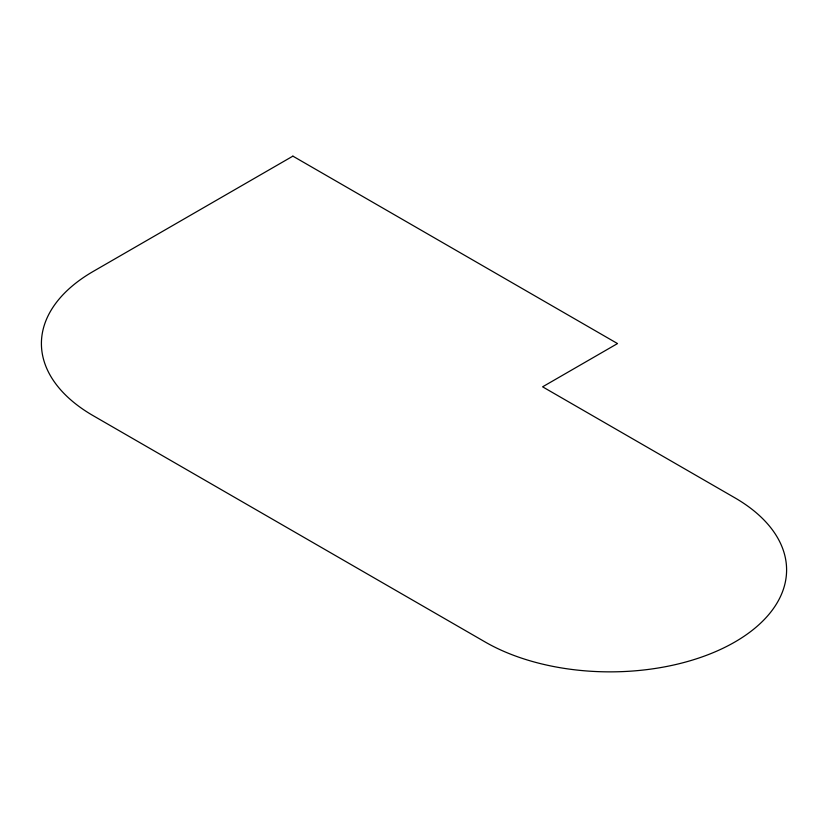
<?xml version="1.0" encoding="UTF-8"?>
<svg xmlns="http://www.w3.org/2000/svg" width="828" height="828" viewBox="0 0 828 828"><rect width="100%" height="100%" fill="white"/><g stroke="black" fill="none" stroke-linecap="round" stroke-linejoin="round"><path stroke-width="1.24" d="M292.884 156.14L93.119 271.481A176.571 101.947 0 0 0 93.119 415.646L485.167 642A176.571 101.947 0 0 0 734.881 642A176.571 101.947 0 0 0 734.881 497.825L542.599 386.821L617.512 343.568L292.884 156.14"/></g></svg>
